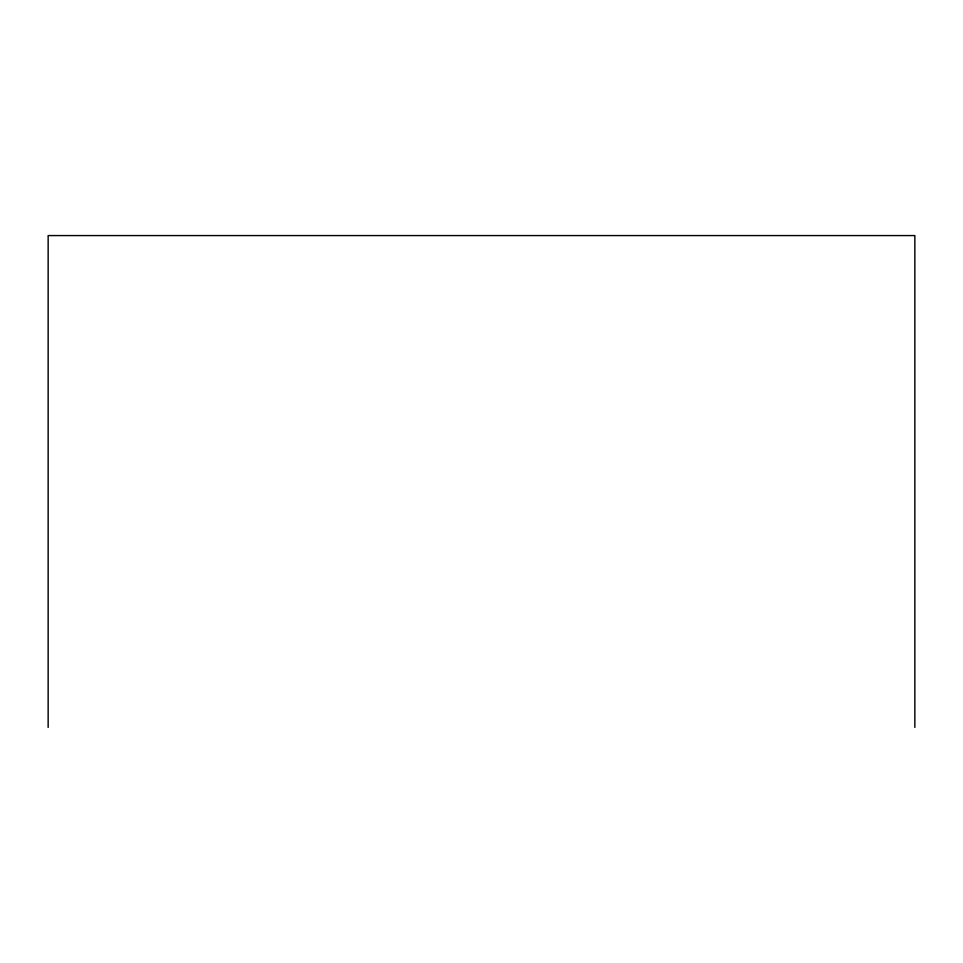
<?xml version="1.0" encoding="UTF-8"?>
<svg xmlns="http://www.w3.org/2000/svg" width="963" height="963" viewBox="0 0 963 963"><rect width="100%" height="100%" fill="white"/><g stroke="black" fill="none" stroke-linecap="round" stroke-linejoin="round"><path stroke-width="1.44" d="M914.85 727.426L914.85 235.574L48.15 235.574L48.15 727.426"/></g></svg>
